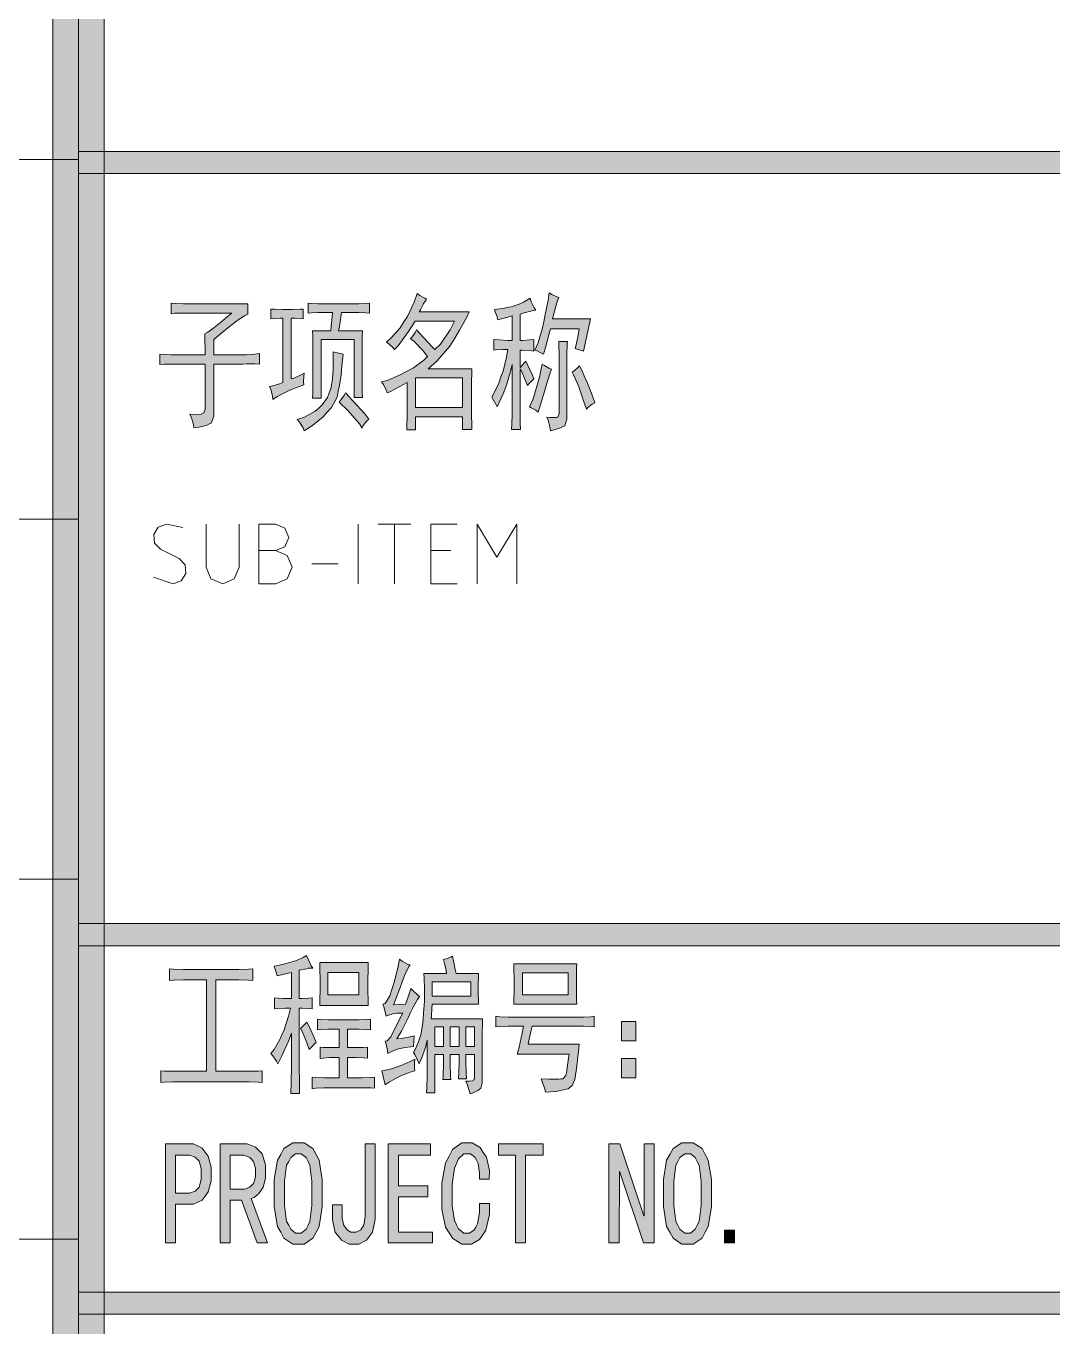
# Model space of a CAD drawing. Header units: millimetres. Extents: x 0 to 829, y 0 to 586.
# Drawn here: x 768.95 to 788.64, y 54.75 to 79.71 of the extents above; entities that cross this region are included whole.
import ezdxf

# ---------------------------------------------------------------- set-up
doc = ezdxf.new("R2010")
doc.units = ezdxf.units.MM

msp = doc.modelspace()

# ---------------------------------------------------------------- hatches: boundary and pattern name
h = msp.add_hatch(color=0)
h.dxf.hatch_style = 2
h.paths.add_polyline_path([(770.449028, 9.860139), (769.464778, 9.860139), (769.464778, 575.772139), (770.449028, 575.772139)])
h = msp.add_hatch(color=0)
h.dxf.hatch_style = 2
h.paths.add_polyline_path([(769.958667, 76.877333), (769.958667, 77.300667), (819.294639, 77.300667), (819.294639, 76.877333)])
h = msp.add_hatch(color=0)
h.dxf.hatch_style = 2
h.paths.add_polyline_path([(772.0965, 72.259472), (772.19175, 72.252417), (772.311694, 72.259472), (772.336389, 72.273583), (772.361083, 72.287694), (772.389306, 72.35825), (772.389306, 72.414694), (772.389306, 73.222556), (771.796639, 73.222556), (771.736667, 73.222556), (771.599083, 73.219028), (771.521472, 73.211972), (771.521472, 73.413056), (771.599083, 73.406), (771.736667, 73.402472), (771.796639, 73.402472), (772.389306, 73.402472), (772.389306, 73.490667), (772.38225, 73.69175), (772.378722, 73.801111), (772.438694, 73.836389), (772.555111, 73.917528), (772.615083, 73.966917), (772.678583, 74.016306), (772.816167, 74.13625), (772.897306, 74.19975), (772.047111, 74.19975), (771.958917, 74.19975), (771.803694, 74.196222), (771.736667, 74.189167), (771.736667, 74.39025), (771.824861, 74.383194), (771.9695, 74.379667), (772.029472, 74.379667), (773.204222, 74.379667), (773.204222, 74.178583), (773.140722, 74.146833), (773.003139, 74.058639), (772.929056, 74.002194), (772.854972, 73.94575), (772.668, 73.790528), (772.555111, 73.69175), (772.555111, 73.402472), (773.1125, 73.402472), (773.183056, 73.402472), (773.341806, 73.413056), (773.43, 73.423639), (773.43, 73.222556), (773.341806, 73.229611), (773.183056, 73.229611), (773.1125, 73.222556), (772.555111, 73.222556), (772.555111, 72.337083), (772.555111, 72.224194), (772.505722, 72.090139), (772.459861, 72.068972), (772.410472, 72.047806), (772.265833, 72.012528), (772.170583, 72.001944), (772.163528, 72.065444), (772.124722, 72.192444)])
h = msp.add_hatch(color=0)
h.dxf.hatch_style = 2
h.paths.add_polyline_path([(775.267972, 74.379667), (775.335, 74.379667), (775.469056, 74.383194), (775.536083, 74.39025), (775.536083, 74.19975), (775.469056, 74.206806), (775.335, 74.213861), (775.267972, 74.213861), (775.003389, 74.213861), (774.989278, 74.122139), (774.961056, 73.94575), (774.943417, 73.857556), (775.402028, 73.857556), (775.3985, 73.772889), (775.394972, 73.589444), (775.394972, 73.490667), (775.394972, 72.936806), (775.394972, 72.862722), (775.3985, 72.686333), (775.402028, 72.5805), (775.243278, 72.5805), (775.243278, 73.69175), (774.611806, 73.69175), (774.611806, 72.569917), (774.446, 72.569917), (774.449528, 72.668694), (774.453056, 72.845083), (774.453056, 72.922694), (774.453056, 73.490667), (774.453056, 73.575333), (774.449528, 73.758778), (774.446, 73.857556), (774.79525, 73.857556), (774.805833, 73.952806), (774.823472, 74.129194), (774.827, 74.213861), (774.618861, 74.213861), (774.555361, 74.213861), (774.428361, 74.206806), (774.361333, 74.19975), (774.361333, 74.39025), (774.428361, 74.383194), (774.555361, 74.379667), (774.618861, 74.379667)])
h = msp.add_hatch(color=0)
h.paths.add_polyline_path([(776.633222, 74.467861), (776.615583, 74.439639), (776.576778, 74.383194), (776.562667, 74.354972), (776.548556, 74.330278), (776.513278, 74.26325), (776.492111, 74.224444), (777.451667, 74.224444), (777.402278, 74.122139), (777.261167, 73.871667), (777.172972, 73.719972), (777.08125, 73.56475), (776.82725, 73.275472), (776.661444, 73.134361), (777.501056, 73.134361), (777.497528, 73.053222), (777.494, 72.880361), (777.494, 72.792167), (777.494, 72.337083), (777.494, 72.241833), (777.497528, 72.058389), (777.501056, 71.970194), (777.324667, 71.970194), (777.324667, 72.213611), (776.418028, 72.213611), (776.418028, 71.959611), (776.252222, 71.959611), (776.25575, 72.037222), (776.259278, 72.213611), (776.259278, 72.312389), (776.259278, 72.869778), (776.121694, 72.792167), (775.931194, 72.689861), (775.878278, 72.668694), (775.860639, 72.725139), (775.807722, 72.830972), (775.768917, 72.880361), (775.878278, 72.908583), (776.114639, 73.007361), (776.248694, 73.081444), (776.379222, 73.152), (776.580306, 73.296639), (776.650861, 73.367194), (776.559139, 73.480083), (776.396861, 73.652944), (776.326306, 73.712917), (776.354528, 73.744667), (776.4145, 73.829333), (776.442722, 73.878722), (776.576778, 73.734083), (776.749639, 73.547111), (776.791972, 73.50125), (776.897806, 73.607083), (777.084778, 73.878722), (777.165917, 74.044528), (776.410972, 74.044528), (776.283972, 73.846972), (776.089944, 73.575333), (776.019389, 73.50125), (775.994694, 73.536528), (775.917083, 73.607083), (775.867694, 73.645889), (775.962944, 73.730556), (776.12875, 73.921056), (776.195778, 74.030417), (776.266333, 74.13625), (776.393333, 74.411417), (776.449778, 74.577222), (776.506222, 74.538417), (776.597944, 74.4855)])
h.paths.add_polyline_path([(777.324667, 72.39), (777.324667, 72.957972), (776.418028, 72.957972), (776.418028, 72.39)])
h = msp.add_hatch(color=0)
h.dxf.hatch_style = 2
h.paths.add_polyline_path([(777.885583, 72.591083), (777.927917, 72.668694), (778.016111, 72.859194), (778.058444, 72.975611), (778.100778, 73.0885), (778.167806, 73.353083), (778.1925, 73.50125), (778.104306, 73.50125), (777.97025, 73.497722), (777.924389, 73.490667), (777.924389, 73.69175), (778.016111, 73.684694), (778.1925, 73.677639), (778.273639, 73.677639), (778.273639, 74.146833), (778.234833, 74.13625), (778.09725, 74.097444), (778.002, 74.069222), (777.984361, 74.129194), (777.949083, 74.227972), (777.934972, 74.266778), (777.987889, 74.273833), (778.083139, 74.287944), (778.125472, 74.295), (778.167806, 74.305583), (778.248944, 74.323222), (778.291278, 74.333806), (778.333611, 74.344389), (778.411222, 74.372611), (778.450028, 74.39025), (778.488833, 74.407889), (778.569972, 74.457278), (778.615833, 74.489028), (778.640528, 74.418472), (778.696972, 74.302056), (778.725194, 74.256194), (778.654639, 74.245611), (778.502944, 74.206806), (778.425333, 74.178583), (778.425333, 73.677639), (778.471194, 73.677639), (778.60525, 73.684694), (778.689917, 73.69175), (778.689917, 73.4695), (778.60525, 73.480083), (778.471194, 73.490667), (778.425333, 73.490667), (778.425333, 73.159056), (778.450028, 73.18375), (778.502944, 73.24725), (778.534694, 73.279), (778.5735, 73.197861), (778.654639, 73.025), (778.689917, 72.936806), (778.661694, 72.912111), (778.601722, 72.852139), (778.566444, 72.813333), (778.524111, 72.922694), (778.453556, 73.084972), (778.425333, 73.134361), (778.425333, 72.312389), (778.425333, 72.259472), (778.428861, 72.086611), (778.432389, 71.970194), (778.259528, 71.970194), (778.266583, 72.079556), (778.273639, 72.252417), (778.273639, 72.312389), (778.273639, 73.211972), (778.238361, 73.05675), (778.167806, 72.820389), (778.132528, 72.735722), (778.100778, 72.651056), (778.026694, 72.48525), (777.984361, 72.404111), (777.959667, 72.4535), (777.910278, 72.545222)])
h = msp.add_hatch(color=0)
h.dxf.hatch_style = 2
h.paths.add_polyline_path([(779.166167, 74.499611), (779.145, 74.439639), (779.088556, 74.235028), (779.04975, 74.090389), (779.772944, 74.090389), (779.642417, 73.4695), (779.600083, 73.480083), (779.518944, 73.508306), (779.483667, 73.522417), (779.497778, 73.589444), (779.536583, 73.779944), (779.55775, 73.899889), (779.007417, 73.899889), (778.979194, 73.783472), (778.912167, 73.540056), (778.873361, 73.413056), (778.823972, 73.441278), (778.742833, 73.480083), (778.707556, 73.490667), (778.764, 73.617667), (778.848667, 73.889306), (778.880417, 74.030417), (778.908639, 74.171528), (778.961556, 74.450222), (778.982722, 74.591333), (779.035639, 74.556056), (779.127361, 74.513722)])
h = msp.add_hatch(color=0)
h.dxf.hatch_style = 2
h.paths.add_polyline_path([(774.276667, 72.823917), (774.199056, 72.795694), (774.054417, 72.73925), (773.987389, 72.7075), (773.920361, 72.67575), (773.768667, 72.598139), (773.687528, 72.545222), (773.676944, 72.61225), (773.645194, 72.735722), (773.6205, 72.792167), (773.687528, 72.806278), (773.814528, 72.845083), (773.878028, 72.869778), (773.878028, 74.100972), (773.825111, 74.100972), (773.708694, 74.097444), (773.645194, 74.090389), (773.645194, 74.277361), (773.71575, 74.273833), (773.878028, 74.266778), (773.96975, 74.266778), (774.061472, 74.266778), (774.209639, 74.273833), (774.269611, 74.277361), (774.269611, 74.090389), (774.22375, 74.097444), (774.107333, 74.100972), (774.036778, 74.100972), (774.036778, 72.936806), (774.089694, 72.950917), (774.216694, 73.007361), (774.28725, 73.046167), (774.276667, 72.989722), (774.273139, 72.880361)])
h = msp.add_hatch(color=0)
h.dxf.hatch_style = 2
h.paths.add_polyline_path([(779.331972, 73.656472), (779.328444, 73.600028), (779.324917, 73.406), (779.324917, 73.268417), (779.324917, 72.270056), (779.324917, 72.164222), (779.282583, 72.037222), (779.24025, 72.019583), (779.197917, 71.998417), (779.0815, 71.963139), (779.007417, 71.9455), (778.996833, 72.019583), (778.961556, 72.146583), (778.940389, 72.203028), (779.010944, 72.195972), (779.106194, 72.195972), (779.127361, 72.203028), (779.152056, 72.206556), (779.173222, 72.273583), (779.173222, 72.337083), (779.173222, 73.268417), (779.173222, 73.395417), (779.169694, 73.589444), (779.166167, 73.656472)])
h = msp.add_hatch(color=0)
h.dxf.hatch_style = 2
h.paths.add_polyline_path([(775.035139, 73.413056), (775.028083, 73.346028), (775.010444, 73.190806), (775.003389, 73.102611), (774.992806, 73.014417), (774.964583, 72.813333), (774.939889, 72.703972), (774.918722, 72.591083), (774.809361, 72.39), (774.728222, 72.298278), (774.643556, 72.206556), (774.424833, 72.030167), (774.28725, 71.9455), (774.266083, 72.001944), (774.199056, 72.107778), (774.153194, 72.157167), (774.290778, 72.206556), (774.495389, 72.319444), (774.565944, 72.379417), (774.632972, 72.442917), (774.735278, 72.584028), (774.7635, 72.668694), (774.79525, 72.753361), (774.830528, 72.933278), (774.837583, 73.028528), (774.841111, 73.127306), (774.844639, 73.338972), (774.844639, 73.458917), (774.886972, 73.444806), (774.982222, 73.423639)])
h = msp.add_hatch(color=0)
h.dxf.hatch_style = 2
h.paths.add_polyline_path([(779.025056, 73.123778), (779.000361, 73.05675), (778.950972, 72.898), (778.926278, 72.806278), (778.901583, 72.714556), (778.823972, 72.464083), (778.774583, 72.301806), (778.725194, 72.337083), (778.640528, 72.386472), (778.608778, 72.404111), (778.675806, 72.559333), (778.79575, 72.968556), (778.848667, 73.222556), (778.891, 73.197861), (778.979194, 73.144944)])
h = msp.add_hatch(color=0)
h.dxf.hatch_style = 2
h.paths.add_polyline_path([(779.564806, 73.190806), (779.600083, 73.12025), (779.674167, 72.950917), (779.7165, 72.859194), (779.758833, 72.763944), (779.829389, 72.573444), (779.857611, 72.481722), (779.808222, 72.4535), (779.727083, 72.39), (779.698861, 72.35825), (779.656528, 72.481722), (779.582444, 72.693389), (779.550694, 72.785111), (779.515417, 72.876833), (779.451917, 73.017944), (779.423694, 73.067333), (779.4625, 73.095556), (779.533056, 73.159056)])
h = msp.add_hatch(color=0)
h.dxf.hatch_style = 2
h.paths.add_polyline_path([(775.077472, 72.668694), (775.222111, 72.520528), (775.447889, 72.270056), (775.5255, 72.16775), (775.486694, 72.136), (775.419667, 72.047806), (775.394972, 71.991361), (775.349111, 72.076028), (775.126861, 72.3265), (774.954, 72.492306), (774.992806, 72.541694), (775.056306, 72.629889)])
h = msp.add_hatch(color=0)
h.dxf.hatch_style = 2
h.paths.add_polyline_path([(819.294639, 62.491056), (819.294639, 62.064194), (769.958667, 62.064194), (769.958667, 62.491056)])
h = msp.add_hatch(color=0)
h.dxf.hatch_style = 2
h.paths.add_polyline_path([(773.708694, 61.676139), (773.77925, 61.686722), (773.938, 61.725528), (774.029722, 61.750222), (774.117917, 61.774917), (774.269611, 61.838417), (774.333111, 61.877222), (774.361333, 61.806667), (774.421306, 61.683194), (774.449528, 61.633806), (774.421306, 61.637333), (774.361333, 61.637333), (774.329583, 61.62675), (774.297833, 61.619694), (774.227278, 61.605583), (774.192, 61.598528), (774.192, 61.05525), (774.248444, 61.05525), (774.375444, 61.062306), (774.442472, 61.065833), (774.442472, 60.854167), (774.375444, 60.861222), (774.248444, 60.868278), (774.192, 60.868278), (774.192, 59.891083), (774.192, 59.767611), (774.195528, 59.439528), (774.199056, 59.234917), (774.03325, 59.234917), (774.036778, 59.439528), (774.040306, 59.760556), (774.040306, 59.876972), (774.040306, 60.3885), (773.983861, 60.233278), (773.853333, 59.940472), (773.782778, 59.799361), (773.754556, 59.855806), (773.687528, 59.954583), (773.648722, 60.000444), (773.708694, 60.078056), (773.811, 60.254444), (773.856861, 60.35675), (773.902722, 60.455528), (773.987389, 60.713056), (774.026194, 60.868278), (773.920361, 60.868278), (773.765139, 60.861222), (773.71575, 60.854167), (773.71575, 61.065833), (773.786306, 61.062306), (773.892139, 61.05525), (773.923889, 61.05525), (774.040306, 61.05525), (774.040306, 61.556194), (773.987389, 61.538556), (773.849806, 61.506806), (773.765139, 61.489167), (773.754556, 61.538556), (773.726333, 61.633806)])
h = msp.add_hatch(color=0)
h.paths.add_polyline_path([(775.514917, 61.743167), (775.511389, 61.623222), (775.507861, 61.400972), (775.507861, 61.298667), (775.507861, 61.206944), (775.511389, 61.016444), (775.514917, 60.921194), (774.583583, 60.921194), (774.587111, 61.027028), (774.590639, 61.228111), (774.590639, 61.323361), (774.590639, 61.415083), (774.587111, 61.62675), (774.583583, 61.743167)])
h.paths.add_polyline_path([(775.331472, 61.122278), (775.331472, 61.556194), (774.742333, 61.556194), (774.742333, 61.122278)])
h = msp.add_hatch(color=0)
h.dxf.hatch_style = 2
h.paths.add_polyline_path([(776.315722, 61.700833), (776.291028, 61.665556), (776.216944, 61.506806), (776.167556, 61.376278), (776.121694, 61.249278), (776.037028, 61.027028), (775.998222, 60.931778), (776.231056, 60.945889), (776.25575, 61.012917), (776.305139, 61.161083), (776.329833, 61.24575), (776.368639, 61.206944), (776.453306, 61.129333), (776.499167, 61.090528), (776.460361, 61.037611), (776.375694, 60.885917), (776.326306, 60.783611), (776.280444, 60.681306), (776.149917, 60.427306), (776.06525, 60.279139), (776.153444, 60.289722), (776.31925, 60.317944), (776.396861, 60.335583), (776.38275, 60.1345), (776.329833, 60.127444), (776.220472, 60.113333), (776.156972, 60.099222), (776.093472, 60.088639), (775.959417, 60.03925), (775.888861, 60.000444), (775.881806, 60.060417), (775.857111, 60.176833), (775.839472, 60.233278), (775.87475, 60.240333), (775.945306, 60.317944), (775.980583, 60.3885), (776.019389, 60.462583), (776.114639, 60.656611), (776.174611, 60.776556), (776.135806, 60.776556), (776.061722, 60.773028), (776.022917, 60.765972), (775.987639, 60.762444), (775.902972, 60.734222), (775.857111, 60.713056), (775.843, 60.776556), (775.814778, 60.892972), (775.797139, 60.945889), (775.839472, 60.956472), (775.927667, 61.108167), (775.973528, 61.249278), (776.019389, 61.390389), (776.089944, 61.672611), (776.114639, 61.810194), (776.164028, 61.771389), (776.266333, 61.714944)])
h = msp.add_hatch(color=0)
h.paths.add_polyline_path([(777.130639, 61.866639), (777.148278, 61.778444), (777.180028, 61.609111), (777.197667, 61.5315), (777.631583, 61.5315), (777.628056, 61.468), (777.621, 61.316306), (777.621, 61.231639), (777.621, 61.1505), (777.628056, 61.005861), (777.631583, 60.945889), (776.739056, 60.945889), (776.735528, 60.861222), (776.728472, 60.723639), (776.721417, 60.667194), (777.705667, 60.667194), (777.702139, 60.579), (777.698611, 60.3885), (777.698611, 60.289722), (777.698611, 59.524194), (777.698611, 59.439528), (777.670389, 59.333694), (777.642167, 59.312528), (777.617472, 59.291361), (777.52575, 59.2455), (777.465778, 59.224333), (777.451667, 59.291361), (777.412861, 59.411306), (777.388167, 59.46775), (777.448139, 59.46775), (777.518694, 59.474806), (777.529278, 59.485389), (777.543389, 59.492444), (777.553972, 59.552417), (777.553972, 59.601806), (777.553972, 59.979278), (777.388167, 59.979278), (777.388167, 59.855806), (777.391694, 59.622972), (777.39875, 59.513611), (777.247056, 59.513611), (777.250583, 59.622972), (777.257639, 59.855806), (777.257639, 59.979278), (777.088306, 59.979278), (777.088306, 59.806417), (777.091833, 59.566528), (777.098889, 59.4995), (776.947194, 59.4995), (776.950722, 59.566528), (776.957778, 59.806417), (776.957778, 59.979278), (776.788444, 59.979278), (776.788444, 59.2455), (776.629694, 59.2455), (776.640278, 59.351333), (776.647333, 59.555944), (776.647333, 59.65825), (776.647333, 60.254444), (776.615583, 60.1345), (776.534444, 59.905194), (776.488583, 59.799361), (776.460361, 59.873444), (776.407444, 59.982806), (776.38275, 60.021611), (776.418028, 60.088639), (776.478, 60.222694), (776.499167, 60.289722), (776.520333, 60.35675), (776.552083, 60.540194), (776.566194, 60.656611), (776.576778, 60.773028), (776.590889, 61.005861), (776.590889, 61.122278), (776.590889, 61.238694), (776.583833, 61.443306), (776.580306, 61.5315), (777.014222, 61.5315), (777.007167, 61.595), (776.975417, 61.729056), (776.957778, 61.799611), (777.010694, 61.81725), (777.098889, 61.849)])
h.paths.add_polyline_path([(777.479889, 61.101111), (777.479889, 61.376278), (776.739056, 61.376278), (776.739056, 61.101111)])
h.paths.add_polyline_path([(777.257639, 60.1345), (777.257639, 60.511972), (777.088306, 60.511972), (777.088306, 60.1345)])
h.paths.add_polyline_path([(777.553972, 60.1345), (777.553972, 60.511972), (777.388167, 60.511972), (777.388167, 60.1345)])
h.paths.add_polyline_path([(776.957778, 60.1345), (776.957778, 60.511972), (776.788444, 60.511972), (776.788444, 60.1345)])
h = msp.add_hatch(color=0)
h.paths.add_polyline_path([(779.511889, 61.722), (779.508361, 61.637333), (779.504833, 61.450361), (779.504833, 61.344528), (779.504833, 61.238694), (779.508361, 61.037611), (779.511889, 60.945889), (778.305389, 60.945889), (778.308917, 61.0235), (778.312444, 61.206944), (778.312444, 61.30925), (778.312444, 61.422139), (778.308917, 61.62675), (778.305389, 61.722)])
h.paths.add_polyline_path([(779.346083, 61.122278), (779.346083, 61.545611), (778.471194, 61.545611), (778.471194, 61.122278)])
h = msp.add_hatch(color=0)
h.dxf.hatch_style = 2
h.paths.add_polyline_path([(772.932583, 61.609111), (773.034889, 61.609111), (773.218333, 61.616167), (773.299472, 61.623222), (773.299472, 61.400972), (773.218333, 61.4045), (773.034889, 61.411556), (772.932583, 61.411556), (772.593917, 61.411556), (772.593917, 59.65825), (773.133667, 59.65825), (773.228917, 59.65825), (773.405306, 59.661778), (773.482917, 59.668833), (773.482917, 59.446583), (773.405306, 59.450111), (773.232444, 59.457167), (773.140722, 59.457167), (771.849556, 59.457167), (771.761361, 59.457167), (771.602611, 59.450111), (771.535583, 59.446583), (771.535583, 59.668833), (771.606139, 59.661778), (771.768417, 59.65825), (771.860139, 59.65825), (772.410472, 59.65825), (772.410472, 61.411556), (772.075333, 61.411556), (771.9695, 61.411556), (771.779, 61.4045), (771.701389, 61.400972), (771.701389, 61.623222), (771.779, 61.616167), (771.9695, 61.609111), (772.075333, 61.609111)])
h = msp.add_hatch(color=0)
h.dxf.hatch_style = 2
h.paths.add_polyline_path([(775.275028, 60.646028), (775.342056, 60.646028), (775.483167, 60.649556), (775.55725, 60.656611), (775.55725, 60.455528), (775.483167, 60.462583), (775.342056, 60.466111), (775.275028, 60.466111), (775.116278, 60.466111), (775.116278, 60.113333), (775.208, 60.113333), (775.2715, 60.113333), (775.416139, 60.116861), (775.497278, 60.123917), (775.497278, 59.91225), (775.416139, 59.915778), (775.282083, 59.922833), (775.232694, 59.922833), (775.116278, 59.922833), (775.116278, 59.534778), (775.313833, 59.534778), (775.391444, 59.534778), (775.550194, 59.538306), (775.631333, 59.545361), (775.631333, 59.333694), (775.564306, 59.34075), (775.405556, 59.344278), (775.313833, 59.344278), (774.756444, 59.344278), (774.664722, 59.344278), (774.5095, 59.333694), (774.442472, 59.323111), (774.442472, 59.545361), (774.5095, 59.538306), (774.664722, 59.534778), (774.756444, 59.534778), (774.957528, 59.534778), (774.957528, 59.922833), (774.841111, 59.922833), (774.774083, 59.922833), (774.650611, 59.91225), (774.590639, 59.901667), (774.590639, 60.123917), (774.650611, 60.116861), (774.774083, 60.113333), (774.841111, 60.113333), (774.957528, 60.113333), (774.957528, 60.466111), (774.823472, 60.466111), (774.749389, 60.466111), (774.608278, 60.462583), (774.54125, 60.455528), (774.54125, 60.656611), (774.608278, 60.649556), (774.749389, 60.646028), (774.823472, 60.646028)])
h = msp.add_hatch(color=0)
h.dxf.hatch_style = 2
h.paths.add_polyline_path([(779.561278, 60.698944), (779.642417, 60.698944), (779.783528, 60.706), (779.847028, 60.713056), (779.847028, 60.511972), (779.783528, 60.5155), (779.642417, 60.522556), (779.561278, 60.522556), (778.654639, 60.522556), (778.637, 60.444944), (778.601722, 60.272083), (778.580556, 60.176833), (779.561278, 60.176833), (779.550694, 60.088639), (779.533056, 59.940472), (779.526, 59.876972), (779.518944, 59.817), (779.501306, 59.668833), (779.487194, 59.584167), (779.476611, 59.4995), (779.423694, 59.383083), (779.388417, 59.351333), (779.349611, 59.319583), (779.11325, 59.273722), (778.912167, 59.256083), (778.898056, 59.319583), (778.855722, 59.446583), (778.831028, 59.513611), (778.979194, 59.506556), (779.169694, 59.506556), (779.2085, 59.513611), (779.247306, 59.517139), (779.300222, 59.577111), (779.314333, 59.630028), (779.324917, 59.682944), (779.349611, 59.862861), (779.363722, 59.989861), (778.372417, 59.989861), (778.407694, 60.123917), (778.467667, 60.3885), (778.488833, 60.522556), (778.28775, 60.522556), (778.199556, 60.522556), (778.037278, 60.5155), (777.963194, 60.511972), (777.963194, 60.713056), (778.037278, 60.706), (778.199556, 60.698944), (778.28775, 60.698944)])
h = msp.add_hatch(color=0)
h.dxf.hatch_style = 2
h.paths.add_polyline_path([(774.340167, 60.600167), (774.3825, 60.5155), (774.470694, 60.321472), (774.516556, 60.212111), (774.491861, 60.190944), (774.424833, 60.123917), (774.3825, 60.078056), (774.340167, 60.201528), (774.259028, 60.399083), (774.216694, 60.476694), (774.241389, 60.504917), (774.304889, 60.568417)])
h = msp.add_hatch(color=0)
h.dxf.hatch_style = 2
h.paths.add_polyline_path([(780.369139, 60.61075), (780.644306, 60.61075), (780.644306, 60.243861), (780.369139, 60.243861)])
h = msp.add_hatch(color=0)
h.dxf.hatch_style = 2
h.paths.add_polyline_path([(776.407444, 59.891083), (776.403917, 59.827583), (776.403917, 59.718222), (776.407444, 59.668833), (776.31925, 59.640611), (776.171083, 59.584167), (776.111111, 59.555944), (776.051139, 59.527722), (775.913556, 59.450111), (775.839472, 59.400722), (775.772444, 59.668833), (775.821833, 59.672361), (775.962944, 59.707639), (776.051139, 59.739389), (776.142861, 59.771139), (776.31925, 59.845222)])
h = msp.add_hatch(color=0)
h.dxf.hatch_style = 2
h.paths.add_polyline_path([(780.369139, 59.901667), (780.644306, 59.901667), (780.644306, 59.534778), (780.369139, 59.534778)])
h = msp.add_hatch(color=0)
h.paths.add_polyline_path([(772.502194, 57.686222), (772.502194, 57.552167), (772.44575, 57.344028), (772.385778, 57.266417), (772.329333, 57.188806), (772.167056, 57.111194), (772.061222, 57.111194), (771.821333, 57.111194), (771.821333, 56.366833), (771.627306, 56.366833), (771.627306, 58.264778), (772.061222, 58.264778), (772.167056, 58.264778), (772.329333, 58.187167), (772.385778, 58.109556), (772.44575, 58.031944), (772.502194, 57.820278)])
h.paths.add_polyline_path([(772.311694, 57.686222), (772.311694, 57.792056), (772.272889, 57.936694), (772.237611, 57.9755), (772.198806, 58.014306), (772.085917, 58.053111), (772.011833, 58.053111), (771.821333, 58.053111), (771.821333, 57.319333), (772.011833, 57.319333), (772.085917, 57.319333), (772.198806, 57.358139), (772.237611, 57.396944), (772.272889, 57.43575), (772.311694, 57.580389)])
h = msp.add_hatch(color=0)
h.paths.add_polyline_path([(773.585222, 56.366833), (773.384139, 56.366833), (773.084278, 57.188806), (772.869083, 57.188806), (772.869083, 56.366833), (772.678583, 56.366833), (772.678583, 58.264778), (773.094861, 58.264778), (773.193639, 58.264778), (773.355917, 58.201278), (773.419417, 58.137778), (773.482917, 58.074278), (773.542889, 57.866139), (773.542889, 57.7215), (773.542889, 57.608611), (773.500556, 57.43575), (773.46175, 57.375778), (773.419417, 57.315806), (773.324167, 57.238194), (773.267722, 57.220556)])
h.paths.add_polyline_path([(773.352389, 57.7215), (773.352389, 57.799111), (773.317111, 57.919056), (773.281833, 57.964917), (773.246556, 58.00725), (773.130139, 58.053111), (773.052528, 58.053111), (772.869083, 58.053111), (772.869083, 57.396944), (773.101917, 57.396944), (773.151306, 57.396944), (773.2395, 57.43575), (773.278306, 57.471028), (773.313583, 57.506306), (773.352389, 57.629778)])
h = msp.add_hatch(color=0)
h.paths.add_polyline_path([(774.632972, 57.319333), (774.632972, 57.058278), (774.573, 56.684333), (774.513028, 56.571444), (774.453056, 56.458556), (774.283722, 56.342139), (774.177889, 56.342139), (774.068528, 56.342139), (773.899194, 56.458556), (773.835694, 56.571444), (773.772194, 56.684333), (773.708694, 57.058278), (773.708694, 57.319333), (773.708694, 57.580389), (773.772194, 57.954333), (773.835694, 58.063694), (773.899194, 58.176583), (774.068528, 58.285944), (774.177889, 58.285944), (774.283722, 58.285944), (774.453056, 58.176583), (774.513028, 58.063694), (774.573, 57.954333), (774.632972, 57.580389)])
h.paths.add_polyline_path([(774.435417, 57.319333), (774.435417, 57.552167), (774.396611, 57.859083), (774.361333, 57.929639), (774.322528, 58.003722), (774.230806, 58.074278), (774.177889, 58.074278), (774.121444, 58.074278), (774.029722, 58.003722), (773.990917, 57.929639), (773.948583, 57.859083), (773.909778, 57.552167), (773.909778, 57.319333), (773.909778, 57.0865), (773.948583, 56.779583), (773.990917, 56.7055), (774.029722, 56.627889), (774.121444, 56.553806), (774.177889, 56.553806), (774.230806, 56.553806), (774.322528, 56.627889), (774.361333, 56.7055), (774.396611, 56.779583), (774.435417, 57.0865)])
h = msp.add_hatch(color=0)
h.dxf.hatch_style = 2
h.paths.add_polyline_path([(775.648972, 56.998306), (775.648972, 56.825444), (775.596056, 56.574972), (775.539611, 56.497361), (775.483167, 56.41975), (775.331472, 56.342139), (775.232694, 56.342139), (775.148028, 56.342139), (774.999861, 56.41975), (774.943417, 56.493833), (774.883444, 56.567917), (774.827, 56.811333), (774.827, 56.977139), (774.827, 57.097083), (775.0175, 57.097083), (775.0175, 56.941861), (775.0175, 56.843083), (775.04925, 56.701972), (775.081, 56.659639), (775.11275, 56.617306), (775.183306, 56.574972), (775.225639, 56.574972), (775.285611, 56.574972), (775.370278, 56.620833), (775.402028, 56.666694), (775.43025, 56.709028), (775.458472, 56.871306), (775.458472, 56.987722), (775.458472, 58.264778), (775.648972, 58.264778)])
h = msp.add_hatch(color=0)
h.dxf.hatch_style = 2
h.paths.add_polyline_path([(776.749639, 56.366833), (775.899444, 56.366833), (775.899444, 58.264778), (776.707306, 58.264778), (776.707306, 58.053111), (776.093472, 58.053111), (776.093472, 57.463972), (776.657917, 57.463972), (776.657917, 57.252306), (776.093472, 57.252306), (776.093472, 56.574972), (776.749639, 56.574972)])
h = msp.add_hatch(color=0)
h.dxf.hatch_style = 2
h.paths.add_polyline_path([(777.839722, 57.121778), (777.836194, 56.910111), (777.769167, 56.61025), (777.709194, 56.522056), (777.645694, 56.433861), (777.494, 56.342139), (777.409333, 56.342139), (777.307028, 56.342139), (777.137694, 56.4515), (777.067139, 56.560861), (776.996583, 56.666694), (776.926028, 57.015944), (776.926028, 57.252306), (776.926028, 57.513361), (776.993056, 57.904944), (777.063611, 58.031944), (777.130639, 58.158944), (777.307028, 58.285944), (777.416389, 58.285944), (777.508111, 58.285944), (777.659806, 58.194222), (777.719778, 58.1025), (777.77975, 58.010778), (777.836194, 57.75325), (777.832667, 57.587444), (777.649222, 57.587444), (777.649222, 57.707389), (777.621, 57.890833), (777.58925, 57.954333), (777.561028, 58.014306), (777.472833, 58.074278), (777.416389, 58.074278), (777.349361, 58.074278), (777.243528, 57.982556), (777.204722, 57.890833), (777.165917, 57.799111), (777.123583, 57.492194), (777.123583, 57.277), (777.123583, 57.075917), (777.165917, 56.797222), (777.204722, 56.716083), (777.243528, 56.634944), (777.345833, 56.553806), (777.409333, 56.553806), (777.455194, 56.553806), (777.536333, 56.613778), (777.575139, 56.670222), (777.610417, 56.730194), (777.649222, 56.952444), (777.649222, 57.121778)])
h = msp.add_hatch(color=0)
h.dxf.hatch_style = 2
h.paths.add_polyline_path([(778.866306, 58.053111), (778.531167, 58.053111), (778.531167, 56.366833), (778.340667, 56.366833), (778.340667, 58.053111), (778.009056, 58.053111), (778.009056, 58.264778), (778.866306, 58.264778)])
h = msp.add_hatch(color=0)
h.dxf.hatch_style = 2
h.paths.add_polyline_path([(780.997083, 56.366833), (780.788944, 56.366833), (780.330333, 57.742667), (780.323278, 56.366833), (780.12925, 56.366833), (780.12925, 58.264778), (780.337389, 58.264778), (780.796, 56.888944), (780.806583, 56.888944), (780.806583, 58.264778), (780.997083, 58.264778)])
h = msp.add_hatch(color=0)
h.paths.add_polyline_path([(782.09775, 57.319333), (782.09775, 57.058278), (782.03425, 56.684333), (781.974278, 56.571444), (781.914306, 56.458556), (781.744972, 56.342139), (781.639139, 56.342139), (781.529778, 56.342139), (781.360444, 56.458556), (781.296944, 56.571444), (781.233444, 56.684333), (781.173472, 57.058278), (781.173472, 57.319333), (781.173472, 57.580389), (781.233444, 57.954333), (781.296944, 58.063694), (781.360444, 58.176583), (781.529778, 58.285944), (781.639139, 58.285944), (781.744972, 58.285944), (781.914306, 58.176583), (781.974278, 58.063694), (782.03425, 57.954333), (782.09775, 57.580389)])
h.paths.add_polyline_path([(781.896667, 57.319333), (781.896667, 57.552167), (781.857861, 57.859083), (781.822583, 57.929639), (781.783778, 58.003722), (781.692056, 58.074278), (781.639139, 58.074278), (781.582694, 58.074278), (781.490972, 58.003722), (781.452167, 57.929639), (781.409833, 57.859083), (781.371028, 57.552167), (781.371028, 57.319333), (781.371028, 57.0865), (781.409833, 56.779583), (781.452167, 56.7055), (781.490972, 56.627889), (781.582694, 56.553806), (781.639139, 56.553806), (781.692056, 56.553806), (781.783778, 56.627889), (781.822583, 56.7055), (781.857861, 56.779583), (781.896667, 57.0865)])
h = msp.add_hatch(color=0)
h.dxf.hatch_style = 2
h.paths.add_polyline_path([(782.538722, 56.366833), (782.344694, 56.366833), (782.344694, 56.61025), (782.538722, 56.61025)])
h = msp.add_hatch(color=0)
h.dxf.hatch_style = 2
h.paths.add_polyline_path([(819.294639, 55.421389), (819.294639, 54.998056), (769.958667, 54.998056), (769.958667, 55.421389)])

# ---------------------------------------------------------------- linework, layer by layer
at = {"color": 0, "lineweight": 0}
for points in [[(770.449028, 9.860139), (769.464778, 9.860139), (769.464778, 575.772139), (770.449028, 575.772139)], [(769.958667, 76.877333), (769.958667, 77.300667), (819.294639, 77.300667), (819.294639, 76.877333)], [(772.0965, 72.259472), (772.19175, 72.252417), (772.311694, 72.259472), (772.336389, 72.273583), (772.361083, 72.287694), (772.389306, 72.35825), (772.389306, 72.414694), (772.389306, 73.222556), (771.796639, 73.222556), (771.736667, 73.222556), (771.599083, 73.219028), (771.521472, 73.211972), (771.521472, 73.413056), (771.599083, 73.406), (771.736667, 73.402472), (771.796639, 73.402472), (772.389306, 73.402472), (772.389306, 73.490667), (772.38225, 73.69175), (772.378722, 73.801111), (772.438694, 73.836389), (772.555111, 73.917528), (772.615083, 73.966917), (772.678583, 74.016306), (772.816167, 74.13625), (772.897306, 74.19975), (772.047111, 74.19975), (771.958917, 74.19975), (771.803694, 74.196222), (771.736667, 74.189167), (771.736667, 74.39025), (771.824861, 74.383194), (771.9695, 74.379667), (772.029472, 74.379667), (773.204222, 74.379667), (773.204222, 74.178583), (773.140722, 74.146833), (773.003139, 74.058639), (772.929056, 74.002194), (772.854972, 73.94575), (772.668, 73.790528), (772.555111, 73.69175), (772.555111, 73.402472), (773.1125, 73.402472), (773.183056, 73.402472), (773.341806, 73.413056), (773.43, 73.423639), (773.43, 73.222556), (773.341806, 73.229611), (773.183056, 73.229611), (773.1125, 73.222556), (772.555111, 73.222556), (772.555111, 72.337083), (772.555111, 72.224194), (772.505722, 72.090139), (772.459861, 72.068972), (772.410472, 72.047806), (772.265833, 72.012528), (772.170583, 72.001944), (772.163528, 72.065444), (772.124722, 72.192444)], [(775.267972, 74.379667), (775.335, 74.379667), (775.469056, 74.383194), (775.536083, 74.39025), (775.536083, 74.19975), (775.469056, 74.206806), (775.335, 74.213861), (775.267972, 74.213861), (775.003389, 74.213861), (774.989278, 74.122139), (774.961056, 73.94575), (774.943417, 73.857556), (775.402028, 73.857556), (775.3985, 73.772889), (775.394972, 73.589444), (775.394972, 73.490667), (775.394972, 72.936806), (775.394972, 72.862722), (775.3985, 72.686333), (775.402028, 72.5805), (775.243278, 72.5805), (775.243278, 73.69175), (774.611806, 73.69175), (774.611806, 72.569917), (774.446, 72.569917), (774.449528, 72.668694), (774.453056, 72.845083), (774.453056, 72.922694), (774.453056, 73.490667), (774.453056, 73.575333), (774.449528, 73.758778), (774.446, 73.857556), (774.79525, 73.857556), (774.805833, 73.952806), (774.823472, 74.129194), (774.827, 74.213861), (774.618861, 74.213861), (774.555361, 74.213861), (774.428361, 74.206806), (774.361333, 74.19975), (774.361333, 74.39025), (774.428361, 74.383194), (774.555361, 74.379667), (774.618861, 74.379667)], [(776.633222, 74.467861), (776.615583, 74.439639), (776.576778, 74.383194), (776.562667, 74.354972), (776.548556, 74.330278), (776.513278, 74.26325), (776.492111, 74.224444), (777.451667, 74.224444), (777.402278, 74.122139), (777.261167, 73.871667), (777.172972, 73.719972), (777.08125, 73.56475), (776.82725, 73.275472), (776.661444, 73.134361), (777.501056, 73.134361), (777.497528, 73.053222), (777.494, 72.880361), (777.494, 72.792167), (777.494, 72.337083), (777.494, 72.241833), (777.497528, 72.058389), (777.501056, 71.970194), (777.324667, 71.970194), (777.324667, 72.213611), (776.418028, 72.213611), (776.418028, 71.959611), (776.252222, 71.959611), (776.25575, 72.037222), (776.259278, 72.213611), (776.259278, 72.312389), (776.259278, 72.869778), (776.121694, 72.792167), (775.931194, 72.689861), (775.878278, 72.668694), (775.860639, 72.725139), (775.807722, 72.830972), (775.768917, 72.880361), (775.878278, 72.908583), (776.114639, 73.007361), (776.248694, 73.081444), (776.379222, 73.152), (776.580306, 73.296639), (776.650861, 73.367194), (776.559139, 73.480083), (776.396861, 73.652944), (776.326306, 73.712917), (776.354528, 73.744667), (776.4145, 73.829333), (776.442722, 73.878722), (776.576778, 73.734083), (776.749639, 73.547111), (776.791972, 73.50125), (776.897806, 73.607083), (777.084778, 73.878722), (777.165917, 74.044528), (776.410972, 74.044528), (776.283972, 73.846972), (776.089944, 73.575333), (776.019389, 73.50125), (775.994694, 73.536528), (775.917083, 73.607083), (775.867694, 73.645889), (775.962944, 73.730556), (776.12875, 73.921056), (776.195778, 74.030417), (776.266333, 74.13625), (776.393333, 74.411417), (776.449778, 74.577222), (776.506222, 74.538417), (776.597944, 74.4855)], [(777.885583, 72.591083), (777.927917, 72.668694), (778.016111, 72.859194), (778.058444, 72.975611), (778.100778, 73.0885), (778.167806, 73.353083), (778.1925, 73.50125), (778.104306, 73.50125), (777.97025, 73.497722), (777.924389, 73.490667), (777.924389, 73.69175), (778.016111, 73.684694), (778.1925, 73.677639), (778.273639, 73.677639), (778.273639, 74.146833), (778.234833, 74.13625), (778.09725, 74.097444), (778.002, 74.069222), (777.984361, 74.129194), (777.949083, 74.227972), (777.934972, 74.266778), (777.987889, 74.273833), (778.083139, 74.287944), (778.125472, 74.295), (778.167806, 74.305583), (778.248944, 74.323222), (778.291278, 74.333806), (778.333611, 74.344389), (778.411222, 74.372611), (778.450028, 74.39025), (778.488833, 74.407889), (778.569972, 74.457278), (778.615833, 74.489028), (778.640528, 74.418472), (778.696972, 74.302056), (778.725194, 74.256194), (778.654639, 74.245611), (778.502944, 74.206806), (778.425333, 74.178583), (778.425333, 73.677639), (778.471194, 73.677639), (778.60525, 73.684694), (778.689917, 73.69175), (778.689917, 73.4695), (778.60525, 73.480083), (778.471194, 73.490667), (778.425333, 73.490667), (778.425333, 73.159056), (778.450028, 73.18375), (778.502944, 73.24725), (778.534694, 73.279), (778.5735, 73.197861), (778.654639, 73.025), (778.689917, 72.936806), (778.661694, 72.912111), (778.601722, 72.852139), (778.566444, 72.813333), (778.524111, 72.922694), (778.453556, 73.084972), (778.425333, 73.134361), (778.425333, 72.312389), (778.425333, 72.259472), (778.428861, 72.086611), (778.432389, 71.970194), (778.259528, 71.970194), (778.266583, 72.079556), (778.273639, 72.252417), (778.273639, 72.312389), (778.273639, 73.211972), (778.238361, 73.05675), (778.167806, 72.820389), (778.132528, 72.735722), (778.100778, 72.651056), (778.026694, 72.48525), (777.984361, 72.404111), (777.959667, 72.4535), (777.910278, 72.545222)], [(779.166167, 74.499611), (779.145, 74.439639), (779.088556, 74.235028), (779.04975, 74.090389), (779.772944, 74.090389), (779.642417, 73.4695), (779.600083, 73.480083), (779.518944, 73.508306), (779.483667, 73.522417), (779.497778, 73.589444), (779.536583, 73.779944), (779.55775, 73.899889), (779.007417, 73.899889), (778.979194, 73.783472), (778.912167, 73.540056), (778.873361, 73.413056), (778.823972, 73.441278), (778.742833, 73.480083), (778.707556, 73.490667), (778.764, 73.617667), (778.848667, 73.889306), (778.880417, 74.030417), (778.908639, 74.171528), (778.961556, 74.450222), (778.982722, 74.591333), (779.035639, 74.556056), (779.127361, 74.513722)], [(774.276667, 72.823917), (774.199056, 72.795694), (774.054417, 72.73925), (773.987389, 72.7075), (773.920361, 72.67575), (773.768667, 72.598139), (773.687528, 72.545222), (773.676944, 72.61225), (773.645194, 72.735722), (773.6205, 72.792167), (773.687528, 72.806278), (773.814528, 72.845083), (773.878028, 72.869778), (773.878028, 74.100972), (773.825111, 74.100972), (773.708694, 74.097444), (773.645194, 74.090389), (773.645194, 74.277361), (773.71575, 74.273833), (773.878028, 74.266778), (773.96975, 74.266778), (774.061472, 74.266778), (774.209639, 74.273833), (774.269611, 74.277361), (774.269611, 74.090389), (774.22375, 74.097444), (774.107333, 74.100972), (774.036778, 74.100972), (774.036778, 72.936806), (774.089694, 72.950917), (774.216694, 73.007361), (774.28725, 73.046167), (774.276667, 72.989722), (774.273139, 72.880361)], [(779.331972, 73.656472), (779.328444, 73.600028), (779.324917, 73.406), (779.324917, 73.268417), (779.324917, 72.270056), (779.324917, 72.164222), (779.282583, 72.037222), (779.24025, 72.019583), (779.197917, 71.998417), (779.0815, 71.963139), (779.007417, 71.9455), (778.996833, 72.019583), (778.961556, 72.146583), (778.940389, 72.203028), (779.010944, 72.195972), (779.106194, 72.195972), (779.127361, 72.203028), (779.152056, 72.206556), (779.173222, 72.273583), (779.173222, 72.337083), (779.173222, 73.268417), (779.173222, 73.395417), (779.169694, 73.589444), (779.166167, 73.656472)], [(775.035139, 73.413056), (775.028083, 73.346028), (775.010444, 73.190806), (775.003389, 73.102611), (774.992806, 73.014417), (774.964583, 72.813333), (774.939889, 72.703972), (774.918722, 72.591083), (774.809361, 72.39), (774.728222, 72.298278), (774.643556, 72.206556), (774.424833, 72.030167), (774.28725, 71.9455), (774.266083, 72.001944), (774.199056, 72.107778), (774.153194, 72.157167), (774.290778, 72.206556), (774.495389, 72.319444), (774.565944, 72.379417), (774.632972, 72.442917), (774.735278, 72.584028), (774.7635, 72.668694), (774.79525, 72.753361), (774.830528, 72.933278), (774.837583, 73.028528), (774.841111, 73.127306), (774.844639, 73.338972), (774.844639, 73.458917), (774.886972, 73.444806), (774.982222, 73.423639)], [(779.025056, 73.123778), (779.000361, 73.05675), (778.950972, 72.898), (778.926278, 72.806278), (778.901583, 72.714556), (778.823972, 72.464083), (778.774583, 72.301806), (778.725194, 72.337083), (778.640528, 72.386472), (778.608778, 72.404111), (778.675806, 72.559333), (778.79575, 72.968556), (778.848667, 73.222556), (778.891, 73.197861), (778.979194, 73.144944)], [(779.564806, 73.190806), (779.600083, 73.12025), (779.674167, 72.950917), (779.7165, 72.859194), (779.758833, 72.763944), (779.829389, 72.573444), (779.857611, 72.481722), (779.808222, 72.4535), (779.727083, 72.39), (779.698861, 72.35825), (779.656528, 72.481722), (779.582444, 72.693389), (779.550694, 72.785111), (779.515417, 72.876833), (779.451917, 73.017944), (779.423694, 73.067333), (779.4625, 73.095556), (779.533056, 73.159056)], [(777.324667, 72.39), (777.324667, 72.957972), (776.418028, 72.957972), (776.418028, 72.39)], [(775.077472, 72.668694), (775.222111, 72.520528), (775.447889, 72.270056), (775.5255, 72.16775), (775.486694, 72.136), (775.419667, 72.047806), (775.394972, 71.991361), (775.349111, 72.076028), (775.126861, 72.3265), (774.954, 72.492306), (774.992806, 72.541694), (775.056306, 72.629889)], [(819.294639, 62.491056), (819.294639, 62.064194), (769.958667, 62.064194), (769.958667, 62.491056)], [(773.708694, 61.676139), (773.77925, 61.686722), (773.938, 61.725528), (774.029722, 61.750222), (774.117917, 61.774917), (774.269611, 61.838417), (774.333111, 61.877222), (774.361333, 61.806667), (774.421306, 61.683194), (774.449528, 61.633806), (774.421306, 61.637333), (774.361333, 61.637333), (774.329583, 61.62675), (774.297833, 61.619694), (774.227278, 61.605583), (774.192, 61.598528), (774.192, 61.05525), (774.248444, 61.05525), (774.375444, 61.062306), (774.442472, 61.065833), (774.442472, 60.854167), (774.375444, 60.861222), (774.248444, 60.868278), (774.192, 60.868278), (774.192, 59.891083), (774.192, 59.767611), (774.195528, 59.439528), (774.199056, 59.234917), (774.03325, 59.234917), (774.036778, 59.439528), (774.040306, 59.760556), (774.040306, 59.876972), (774.040306, 60.3885), (773.983861, 60.233278), (773.853333, 59.940472), (773.782778, 59.799361), (773.754556, 59.855806), (773.687528, 59.954583), (773.648722, 60.000444), (773.708694, 60.078056), (773.811, 60.254444), (773.856861, 60.35675), (773.902722, 60.455528), (773.987389, 60.713056), (774.026194, 60.868278), (773.920361, 60.868278), (773.765139, 60.861222), (773.71575, 60.854167), (773.71575, 61.065833), (773.786306, 61.062306), (773.892139, 61.05525), (773.923889, 61.05525), (774.040306, 61.05525), (774.040306, 61.556194), (773.987389, 61.538556), (773.849806, 61.506806), (773.765139, 61.489167), (773.754556, 61.538556), (773.726333, 61.633806)], [(775.514917, 61.743167), (775.511389, 61.623222), (775.507861, 61.400972), (775.507861, 61.298667), (775.507861, 61.206944), (775.511389, 61.016444), (775.514917, 60.921194), (774.583583, 60.921194), (774.587111, 61.027028), (774.590639, 61.228111), (774.590639, 61.323361), (774.590639, 61.415083), (774.587111, 61.62675), (774.583583, 61.743167)], [(776.315722, 61.700833), (776.291028, 61.665556), (776.216944, 61.506806), (776.167556, 61.376278), (776.121694, 61.249278), (776.037028, 61.027028), (775.998222, 60.931778), (776.231056, 60.945889), (776.25575, 61.012917), (776.305139, 61.161083), (776.329833, 61.24575), (776.368639, 61.206944), (776.453306, 61.129333), (776.499167, 61.090528), (776.460361, 61.037611), (776.375694, 60.885917), (776.326306, 60.783611), (776.280444, 60.681306), (776.149917, 60.427306), (776.06525, 60.279139), (776.153444, 60.289722), (776.31925, 60.317944), (776.396861, 60.335583), (776.38275, 60.1345), (776.329833, 60.127444), (776.220472, 60.113333), (776.156972, 60.099222), (776.093472, 60.088639), (775.959417, 60.03925), (775.888861, 60.000444), (775.881806, 60.060417), (775.857111, 60.176833), (775.839472, 60.233278), (775.87475, 60.240333), (775.945306, 60.317944), (775.980583, 60.3885), (776.019389, 60.462583), (776.114639, 60.656611), (776.174611, 60.776556), (776.135806, 60.776556), (776.061722, 60.773028), (776.022917, 60.765972), (775.987639, 60.762444), (775.902972, 60.734222), (775.857111, 60.713056), (775.843, 60.776556), (775.814778, 60.892972), (775.797139, 60.945889), (775.839472, 60.956472), (775.927667, 61.108167), (775.973528, 61.249278), (776.019389, 61.390389), (776.089944, 61.672611), (776.114639, 61.810194), (776.164028, 61.771389), (776.266333, 61.714944)], [(777.130639, 61.866639), (777.148278, 61.778444), (777.180028, 61.609111), (777.197667, 61.5315), (777.631583, 61.5315), (777.628056, 61.468), (777.621, 61.316306), (777.621, 61.231639), (777.621, 61.1505), (777.628056, 61.005861), (777.631583, 60.945889), (776.739056, 60.945889), (776.735528, 60.861222), (776.728472, 60.723639), (776.721417, 60.667194), (777.705667, 60.667194), (777.702139, 60.579), (777.698611, 60.3885), (777.698611, 60.289722), (777.698611, 59.524194), (777.698611, 59.439528), (777.670389, 59.333694), (777.642167, 59.312528), (777.617472, 59.291361), (777.52575, 59.2455), (777.465778, 59.224333), (777.451667, 59.291361), (777.412861, 59.411306), (777.388167, 59.46775), (777.448139, 59.46775), (777.518694, 59.474806), (777.529278, 59.485389), (777.543389, 59.492444), (777.553972, 59.552417), (777.553972, 59.601806), (777.553972, 59.979278), (777.388167, 59.979278), (777.388167, 59.855806), (777.391694, 59.622972), (777.39875, 59.513611), (777.247056, 59.513611), (777.250583, 59.622972), (777.257639, 59.855806), (777.257639, 59.979278), (777.088306, 59.979278), (777.088306, 59.806417), (777.091833, 59.566528), (777.098889, 59.4995), (776.947194, 59.4995), (776.950722, 59.566528), (776.957778, 59.806417), (776.957778, 59.979278), (776.788444, 59.979278), (776.788444, 59.2455), (776.629694, 59.2455), (776.640278, 59.351333), (776.647333, 59.555944), (776.647333, 59.65825), (776.647333, 60.254444), (776.615583, 60.1345), (776.534444, 59.905194), (776.488583, 59.799361), (776.460361, 59.873444), (776.407444, 59.982806), (776.38275, 60.021611), (776.418028, 60.088639), (776.478, 60.222694), (776.499167, 60.289722), (776.520333, 60.35675), (776.552083, 60.540194), (776.566194, 60.656611), (776.576778, 60.773028), (776.590889, 61.005861), (776.590889, 61.122278), (776.590889, 61.238694), (776.583833, 61.443306), (776.580306, 61.5315), (777.014222, 61.5315), (777.007167, 61.595), (776.975417, 61.729056), (776.957778, 61.799611), (777.010694, 61.81725), (777.098889, 61.849)], [(779.511889, 61.722), (779.508361, 61.637333), (779.504833, 61.450361), (779.504833, 61.344528), (779.504833, 61.238694), (779.508361, 61.037611), (779.511889, 60.945889), (778.305389, 60.945889), (778.308917, 61.0235), (778.312444, 61.206944), (778.312444, 61.30925), (778.312444, 61.422139), (778.308917, 61.62675), (778.305389, 61.722)], [(772.932583, 61.609111), (773.034889, 61.609111), (773.218333, 61.616167), (773.299472, 61.623222), (773.299472, 61.400972), (773.218333, 61.4045), (773.034889, 61.411556), (772.932583, 61.411556), (772.593917, 61.411556), (772.593917, 59.65825), (773.133667, 59.65825), (773.228917, 59.65825), (773.405306, 59.661778), (773.482917, 59.668833), (773.482917, 59.446583), (773.405306, 59.450111), (773.232444, 59.457167), (773.140722, 59.457167), (771.849556, 59.457167), (771.761361, 59.457167), (771.602611, 59.450111), (771.535583, 59.446583), (771.535583, 59.668833), (771.606139, 59.661778), (771.768417, 59.65825), (771.860139, 59.65825), (772.410472, 59.65825), (772.410472, 61.411556), (772.075333, 61.411556), (771.9695, 61.411556), (771.779, 61.4045), (771.701389, 61.400972), (771.701389, 61.623222), (771.779, 61.616167), (771.9695, 61.609111), (772.075333, 61.609111)], [(775.331472, 61.122278), (775.331472, 61.556194), (774.742333, 61.556194), (774.742333, 61.122278)], [(779.346083, 61.122278), (779.346083, 61.545611), (778.471194, 61.545611), (778.471194, 61.122278)], [(777.479889, 61.101111), (777.479889, 61.376278), (776.739056, 61.376278), (776.739056, 61.101111)], [(775.275028, 60.646028), (775.342056, 60.646028), (775.483167, 60.649556), (775.55725, 60.656611), (775.55725, 60.455528), (775.483167, 60.462583), (775.342056, 60.466111), (775.275028, 60.466111), (775.116278, 60.466111), (775.116278, 60.113333), (775.208, 60.113333), (775.2715, 60.113333), (775.416139, 60.116861), (775.497278, 60.123917), (775.497278, 59.91225), (775.416139, 59.915778), (775.282083, 59.922833), (775.232694, 59.922833), (775.116278, 59.922833), (775.116278, 59.534778), (775.313833, 59.534778), (775.391444, 59.534778), (775.550194, 59.538306), (775.631333, 59.545361), (775.631333, 59.333694), (775.564306, 59.34075), (775.405556, 59.344278), (775.313833, 59.344278), (774.756444, 59.344278), (774.664722, 59.344278), (774.5095, 59.333694), (774.442472, 59.323111), (774.442472, 59.545361), (774.5095, 59.538306), (774.664722, 59.534778), (774.756444, 59.534778), (774.957528, 59.534778), (774.957528, 59.922833), (774.841111, 59.922833), (774.774083, 59.922833), (774.650611, 59.91225), (774.590639, 59.901667), (774.590639, 60.123917), (774.650611, 60.116861), (774.774083, 60.113333), (774.841111, 60.113333), (774.957528, 60.113333), (774.957528, 60.466111), (774.823472, 60.466111), (774.749389, 60.466111), (774.608278, 60.462583), (774.54125, 60.455528), (774.54125, 60.656611), (774.608278, 60.649556), (774.749389, 60.646028), (774.823472, 60.646028)], [(779.561278, 60.698944), (779.642417, 60.698944), (779.783528, 60.706), (779.847028, 60.713056), (779.847028, 60.511972), (779.783528, 60.5155), (779.642417, 60.522556), (779.561278, 60.522556), (778.654639, 60.522556), (778.637, 60.444944), (778.601722, 60.272083), (778.580556, 60.176833), (779.561278, 60.176833), (779.550694, 60.088639), (779.533056, 59.940472), (779.526, 59.876972), (779.518944, 59.817), (779.501306, 59.668833), (779.487194, 59.584167), (779.476611, 59.4995), (779.423694, 59.383083), (779.388417, 59.351333), (779.349611, 59.319583), (779.11325, 59.273722), (778.912167, 59.256083), (778.898056, 59.319583), (778.855722, 59.446583), (778.831028, 59.513611), (778.979194, 59.506556), (779.169694, 59.506556), (779.2085, 59.513611), (779.247306, 59.517139), (779.300222, 59.577111), (779.314333, 59.630028), (779.324917, 59.682944), (779.349611, 59.862861), (779.363722, 59.989861), (778.372417, 59.989861), (778.407694, 60.123917), (778.467667, 60.3885), (778.488833, 60.522556), (778.28775, 60.522556), (778.199556, 60.522556), (778.037278, 60.5155), (777.963194, 60.511972), (777.963194, 60.713056), (778.037278, 60.706), (778.199556, 60.698944), (778.28775, 60.698944)], [(774.340167, 60.600167), (774.3825, 60.5155), (774.470694, 60.321472), (774.516556, 60.212111), (774.491861, 60.190944), (774.424833, 60.123917), (774.3825, 60.078056), (774.340167, 60.201528), (774.259028, 60.399083), (774.216694, 60.476694), (774.241389, 60.504917), (774.304889, 60.568417)], [(776.957778, 60.1345), (776.957778, 60.511972), (776.788444, 60.511972), (776.788444, 60.1345)], [(777.257639, 60.1345), (777.257639, 60.511972), (777.088306, 60.511972), (777.088306, 60.1345)], [(777.553972, 60.1345), (777.553972, 60.511972), (777.388167, 60.511972), (777.388167, 60.1345)], [(780.369139, 60.61075), (780.644306, 60.61075), (780.644306, 60.243861), (780.369139, 60.243861)], [(776.407444, 59.891083), (776.403917, 59.827583), (776.403917, 59.718222), (776.407444, 59.668833), (776.31925, 59.640611), (776.171083, 59.584167), (776.111111, 59.555944), (776.051139, 59.527722), (775.913556, 59.450111), (775.839472, 59.400722), (775.772444, 59.668833), (775.821833, 59.672361), (775.962944, 59.707639), (776.051139, 59.739389), (776.142861, 59.771139), (776.31925, 59.845222)], [(780.369139, 59.901667), (780.644306, 59.901667), (780.644306, 59.534778), (780.369139, 59.534778)], [(772.502194, 57.686222), (772.502194, 57.552167), (772.44575, 57.344028), (772.385778, 57.266417), (772.329333, 57.188806), (772.167056, 57.111194), (772.061222, 57.111194), (771.821333, 57.111194), (771.821333, 56.366833), (771.627306, 56.366833), (771.627306, 58.264778), (772.061222, 58.264778), (772.167056, 58.264778), (772.329333, 58.187167), (772.385778, 58.109556), (772.44575, 58.031944), (772.502194, 57.820278)], [(773.585222, 56.366833), (773.384139, 56.366833), (773.084278, 57.188806), (772.869083, 57.188806), (772.869083, 56.366833), (772.678583, 56.366833), (772.678583, 58.264778), (773.094861, 58.264778), (773.193639, 58.264778), (773.355917, 58.201278), (773.419417, 58.137778), (773.482917, 58.074278), (773.542889, 57.866139), (773.542889, 57.7215), (773.542889, 57.608611), (773.500556, 57.43575), (773.46175, 57.375778), (773.419417, 57.315806), (773.324167, 57.238194), (773.267722, 57.220556)], [(774.632972, 57.319333), (774.632972, 57.058278), (774.573, 56.684333), (774.513028, 56.571444), (774.453056, 56.458556), (774.283722, 56.342139), (774.177889, 56.342139), (774.068528, 56.342139), (773.899194, 56.458556), (773.835694, 56.571444), (773.772194, 56.684333), (773.708694, 57.058278), (773.708694, 57.319333), (773.708694, 57.580389), (773.772194, 57.954333), (773.835694, 58.063694), (773.899194, 58.176583), (774.068528, 58.285944), (774.177889, 58.285944), (774.283722, 58.285944), (774.453056, 58.176583), (774.513028, 58.063694), (774.573, 57.954333), (774.632972, 57.580389)], [(775.648972, 56.998306), (775.648972, 56.825444), (775.596056, 56.574972), (775.539611, 56.497361), (775.483167, 56.41975), (775.331472, 56.342139), (775.232694, 56.342139), (775.148028, 56.342139), (774.999861, 56.41975), (774.943417, 56.493833), (774.883444, 56.567917), (774.827, 56.811333), (774.827, 56.977139), (774.827, 57.097083), (775.0175, 57.097083), (775.0175, 56.941861), (775.0175, 56.843083), (775.04925, 56.701972), (775.081, 56.659639), (775.11275, 56.617306), (775.183306, 56.574972), (775.225639, 56.574972), (775.285611, 56.574972), (775.370278, 56.620833), (775.402028, 56.666694), (775.43025, 56.709028), (775.458472, 56.871306), (775.458472, 56.987722), (775.458472, 58.264778), (775.648972, 58.264778)], [(776.749639, 56.366833), (775.899444, 56.366833), (775.899444, 58.264778), (776.707306, 58.264778), (776.707306, 58.053111), (776.093472, 58.053111), (776.093472, 57.463972), (776.657917, 57.463972), (776.657917, 57.252306), (776.093472, 57.252306), (776.093472, 56.574972), (776.749639, 56.574972)], [(777.839722, 57.121778), (777.836194, 56.910111), (777.769167, 56.61025), (777.709194, 56.522056), (777.645694, 56.433861), (777.494, 56.342139), (777.409333, 56.342139), (777.307028, 56.342139), (777.137694, 56.4515), (777.067139, 56.560861), (776.996583, 56.666694), (776.926028, 57.015944), (776.926028, 57.252306), (776.926028, 57.513361), (776.993056, 57.904944), (777.063611, 58.031944), (777.130639, 58.158944), (777.307028, 58.285944), (777.416389, 58.285944), (777.508111, 58.285944), (777.659806, 58.194222), (777.719778, 58.1025), (777.77975, 58.010778), (777.836194, 57.75325), (777.832667, 57.587444), (777.649222, 57.587444), (777.649222, 57.707389), (777.621, 57.890833), (777.58925, 57.954333), (777.561028, 58.014306), (777.472833, 58.074278), (777.416389, 58.074278), (777.349361, 58.074278), (777.243528, 57.982556), (777.204722, 57.890833), (777.165917, 57.799111), (777.123583, 57.492194), (777.123583, 57.277), (777.123583, 57.075917), (777.165917, 56.797222), (777.204722, 56.716083), (777.243528, 56.634944), (777.345833, 56.553806), (777.409333, 56.553806), (777.455194, 56.553806), (777.536333, 56.613778), (777.575139, 56.670222), (777.610417, 56.730194), (777.649222, 56.952444), (777.649222, 57.121778)], [(778.866306, 58.053111), (778.531167, 58.053111), (778.531167, 56.366833), (778.340667, 56.366833), (778.340667, 58.053111), (778.009056, 58.053111), (778.009056, 58.264778), (778.866306, 58.264778)], [(780.997083, 56.366833), (780.788944, 56.366833), (780.330333, 57.742667), (780.323278, 56.366833), (780.12925, 56.366833), (780.12925, 58.264778), (780.337389, 58.264778), (780.796, 56.888944), (780.806583, 56.888944), (780.806583, 58.264778), (780.997083, 58.264778)], [(782.09775, 57.319333), (782.09775, 57.058278), (782.03425, 56.684333), (781.974278, 56.571444), (781.914306, 56.458556), (781.744972, 56.342139), (781.639139, 56.342139), (781.529778, 56.342139), (781.360444, 56.458556), (781.296944, 56.571444), (781.233444, 56.684333), (781.173472, 57.058278), (781.173472, 57.319333), (781.173472, 57.580389), (781.233444, 57.954333), (781.296944, 58.063694), (781.360444, 58.176583), (781.529778, 58.285944), (781.639139, 58.285944), (781.744972, 58.285944), (781.914306, 58.176583), (781.974278, 58.063694), (782.03425, 57.954333), (782.09775, 57.580389)], [(772.311694, 57.686222), (772.311694, 57.792056), (772.272889, 57.936694), (772.237611, 57.9755), (772.198806, 58.014306), (772.085917, 58.053111), (772.011833, 58.053111), (771.821333, 58.053111), (771.821333, 57.319333), (772.011833, 57.319333), (772.085917, 57.319333), (772.198806, 57.358139), (772.237611, 57.396944), (772.272889, 57.43575), (772.311694, 57.580389)], [(773.352389, 57.7215), (773.352389, 57.799111), (773.317111, 57.919056), (773.281833, 57.964917), (773.246556, 58.00725), (773.130139, 58.053111), (773.052528, 58.053111), (772.869083, 58.053111), (772.869083, 57.396944), (773.101917, 57.396944), (773.151306, 57.396944), (773.2395, 57.43575), (773.278306, 57.471028), (773.313583, 57.506306), (773.352389, 57.629778)], [(774.435417, 57.319333), (774.435417, 57.552167), (774.396611, 57.859083), (774.361333, 57.929639), (774.322528, 58.003722), (774.230806, 58.074278), (774.177889, 58.074278), (774.121444, 58.074278), (774.029722, 58.003722), (773.990917, 57.929639), (773.948583, 57.859083), (773.909778, 57.552167), (773.909778, 57.319333), (773.909778, 57.0865), (773.948583, 56.779583), (773.990917, 56.7055), (774.029722, 56.627889), (774.121444, 56.553806), (774.177889, 56.553806), (774.230806, 56.553806), (774.322528, 56.627889), (774.361333, 56.7055), (774.396611, 56.779583), (774.435417, 57.0865)], [(781.896667, 57.319333), (781.896667, 57.552167), (781.857861, 57.859083), (781.822583, 57.929639), (781.783778, 58.003722), (781.692056, 58.074278), (781.639139, 58.074278), (781.582694, 58.074278), (781.490972, 58.003722), (781.452167, 57.929639), (781.409833, 57.859083), (781.371028, 57.552167), (781.371028, 57.319333), (781.371028, 57.0865), (781.409833, 56.779583), (781.452167, 56.7055), (781.490972, 56.627889), (781.582694, 56.553806), (781.639139, 56.553806), (781.692056, 56.553806), (781.783778, 56.627889), (781.822583, 56.7055), (781.857861, 56.779583), (781.896667, 57.0865)], [(782.538722, 56.366833), (782.344694, 56.366833), (782.344694, 56.61025), (782.538722, 56.61025)], [(819.294639, 55.421389), (819.294639, 54.998056), (769.958667, 54.998056), (769.958667, 55.421389)]]:
    msp.add_lwpolyline(points, close=True, dxfattribs=at)
for points in [[(769.958667, 9.860139), (769.958667, 166.78275)], [(592.493806, 77.145444), (769.958667, 77.145444)], [(592.493806, 70.245111), (769.958667, 70.245111)], [(771.962444, 70.089889), (771.644944, 70.149861), (771.489722, 70.096944), (771.401528, 69.955833), (771.415639, 69.790028), (771.532056, 69.670083)], [(772.406944, 70.149861), (772.406944, 69.327889)], [(773.041944, 69.327889), (773.041944, 70.149861)], [(773.736917, 70.149861), (773.419417, 70.149861), (773.419417, 69.010389)], [(773.736917, 69.010389), (773.962694, 69.105639), (774.054417, 69.327889), (773.962694, 69.553667), (773.736917, 69.645389), (773.916833, 69.719472), (773.990917, 69.899389), (773.916833, 70.075778), (773.736917, 70.149861)], [(775.320889, 69.010389), (775.320889, 70.149861)], [(775.701889, 70.149861), (776.333361, 70.149861)], [(776.019389, 69.010389), (776.019389, 70.149861)], [(777.222361, 69.010389), (776.714361, 69.010389), (776.714361, 70.149861), (777.222361, 70.149861)], [(777.603361, 69.010389), (777.603361, 70.149861), (777.980833, 69.518389), (778.361833, 70.149861), (778.361833, 69.010389)], [(771.532056, 69.670083), (771.888361, 69.493694)], [(773.736917, 69.645389), (773.419417, 69.645389)], [(777.095361, 69.645389), (776.714361, 69.645389)], [(771.771944, 69.010389), (771.930694, 69.066833), (772.018889, 69.207944), (772.004778, 69.37375), (771.888361, 69.493694)], [(774.435417, 69.391389), (774.939889, 69.391389)], [(771.394472, 69.137389), (771.771944, 69.010389)], [(772.406944, 69.327889), (772.498667, 69.105639), (772.724444, 69.010389), (772.946694, 69.105639), (773.041944, 69.327889)], [(773.419417, 69.010389), (773.736917, 69.010389)], [(592.493806, 63.34125), (769.958667, 63.34125)], [(592.493806, 56.440917), (769.958667, 56.440917)]]:
    msp.add_lwpolyline(points, dxfattribs=at)

doc.saveas('drawing.dxf')
